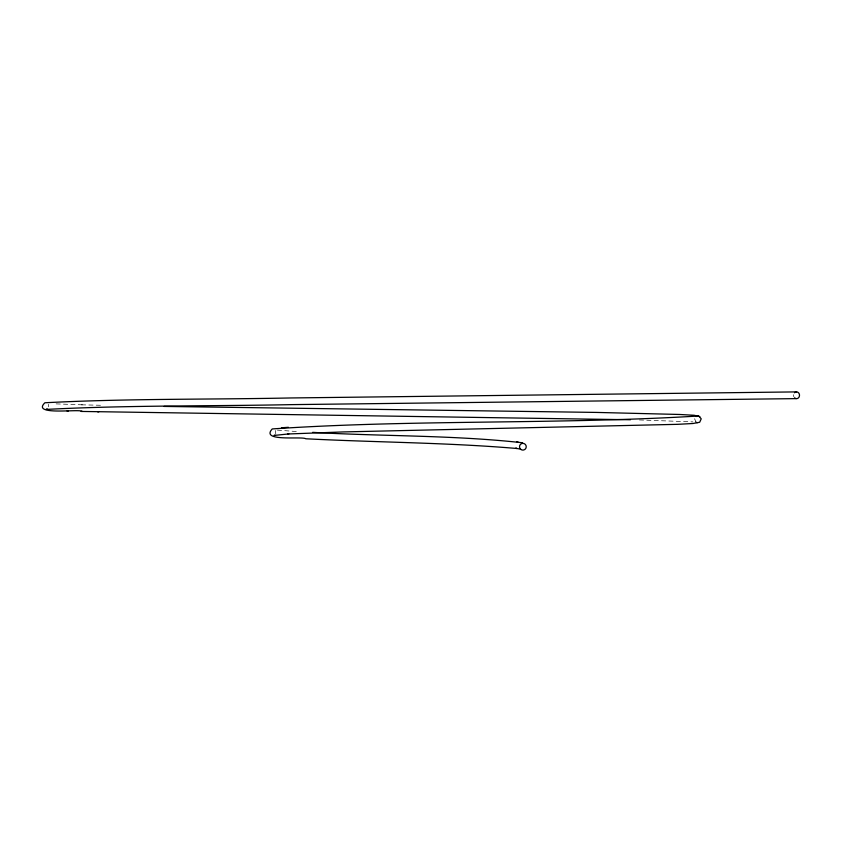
<?xml version="1.0" encoding="UTF-8"?>
<svg xmlns="http://www.w3.org/2000/svg" width="842" height="842" viewBox="0 0 842 842"><rect width="100%" height="100%" fill="white"/><g stroke="black" fill="none" stroke-linecap="round" stroke-linejoin="round"><path stroke-width="0.63" stroke-dasharray="4.21 3.16" d="M694.597 418.727L695.976 422.158L695.092 421.758L696.345 422.295M48.72 406.833L48.268 404.297M275.797 434.188L275.46 430.504M100.43 405.265L81.274 404.813M639.394 419.947L692.882 421.884M82.411 404.844L54.193 403.813M296.3 431.525L276.976 430.083M793.922 396.814A3.368 2.958 88.8 0 1 793.627 394.688"/><path stroke-width="1.26" d="M274.924 435.24L273.997 435.451L288.859 433.914L287.711 433.998L343.273 431.925L677.778 424.326L692.955 423.505L699.681 422.263L701.228 418.8L698.934 416.211M696.134 416.527L697.313 416.074C555.899 424.589 413.611 419.4 272.25 428.936C259.978 442.176 302.036 436.051 305.793 438.766C376.111 442.408 446.649 442.524 516.83 448.481L515.651 448.26L520.23 449.081M47.236 408.949L45.963 409.433C127.542 405.149 209.395 406.318 291.069 404.634L796.248 398.624M288.417 427.304L281.512 427.768M796.564 391.898L290.648 397.961C208.753 399.645 126.689 398.477 44.889 402.771C30.838 416.211 80.632 408.444 82.232 411.464M164.001 406.423L596.589 412.422L679.683 414.475L694.197 415.274L699.839 416.622M630.479 419.748L81.095 411.433M67.065 411.022L68.255 411.054M97.672 411.833L98.746 411.864M312.656 432.346C382.563 436.44 452.964 435.03 522.598 442.776M516.83 441.734L518.009 441.955M697.681 415.674L698.576 416.085M696.345 422.295L697.239 422.695M794.511 392.804A3.368 2.958 88.8 0 1 798.637 392.898A3.368 2.958 88.8 0 1 798.69 397.603A3.368 2.958 88.8 0 1 794.574 397.771M520.987 449.523A3.368 3.368 0 0 0 526.239 446.976A3.368 3.368 0 0 0 521.398 443.702A3.368 3.368 0 0 0 520.987 449.523"/></g></svg>
